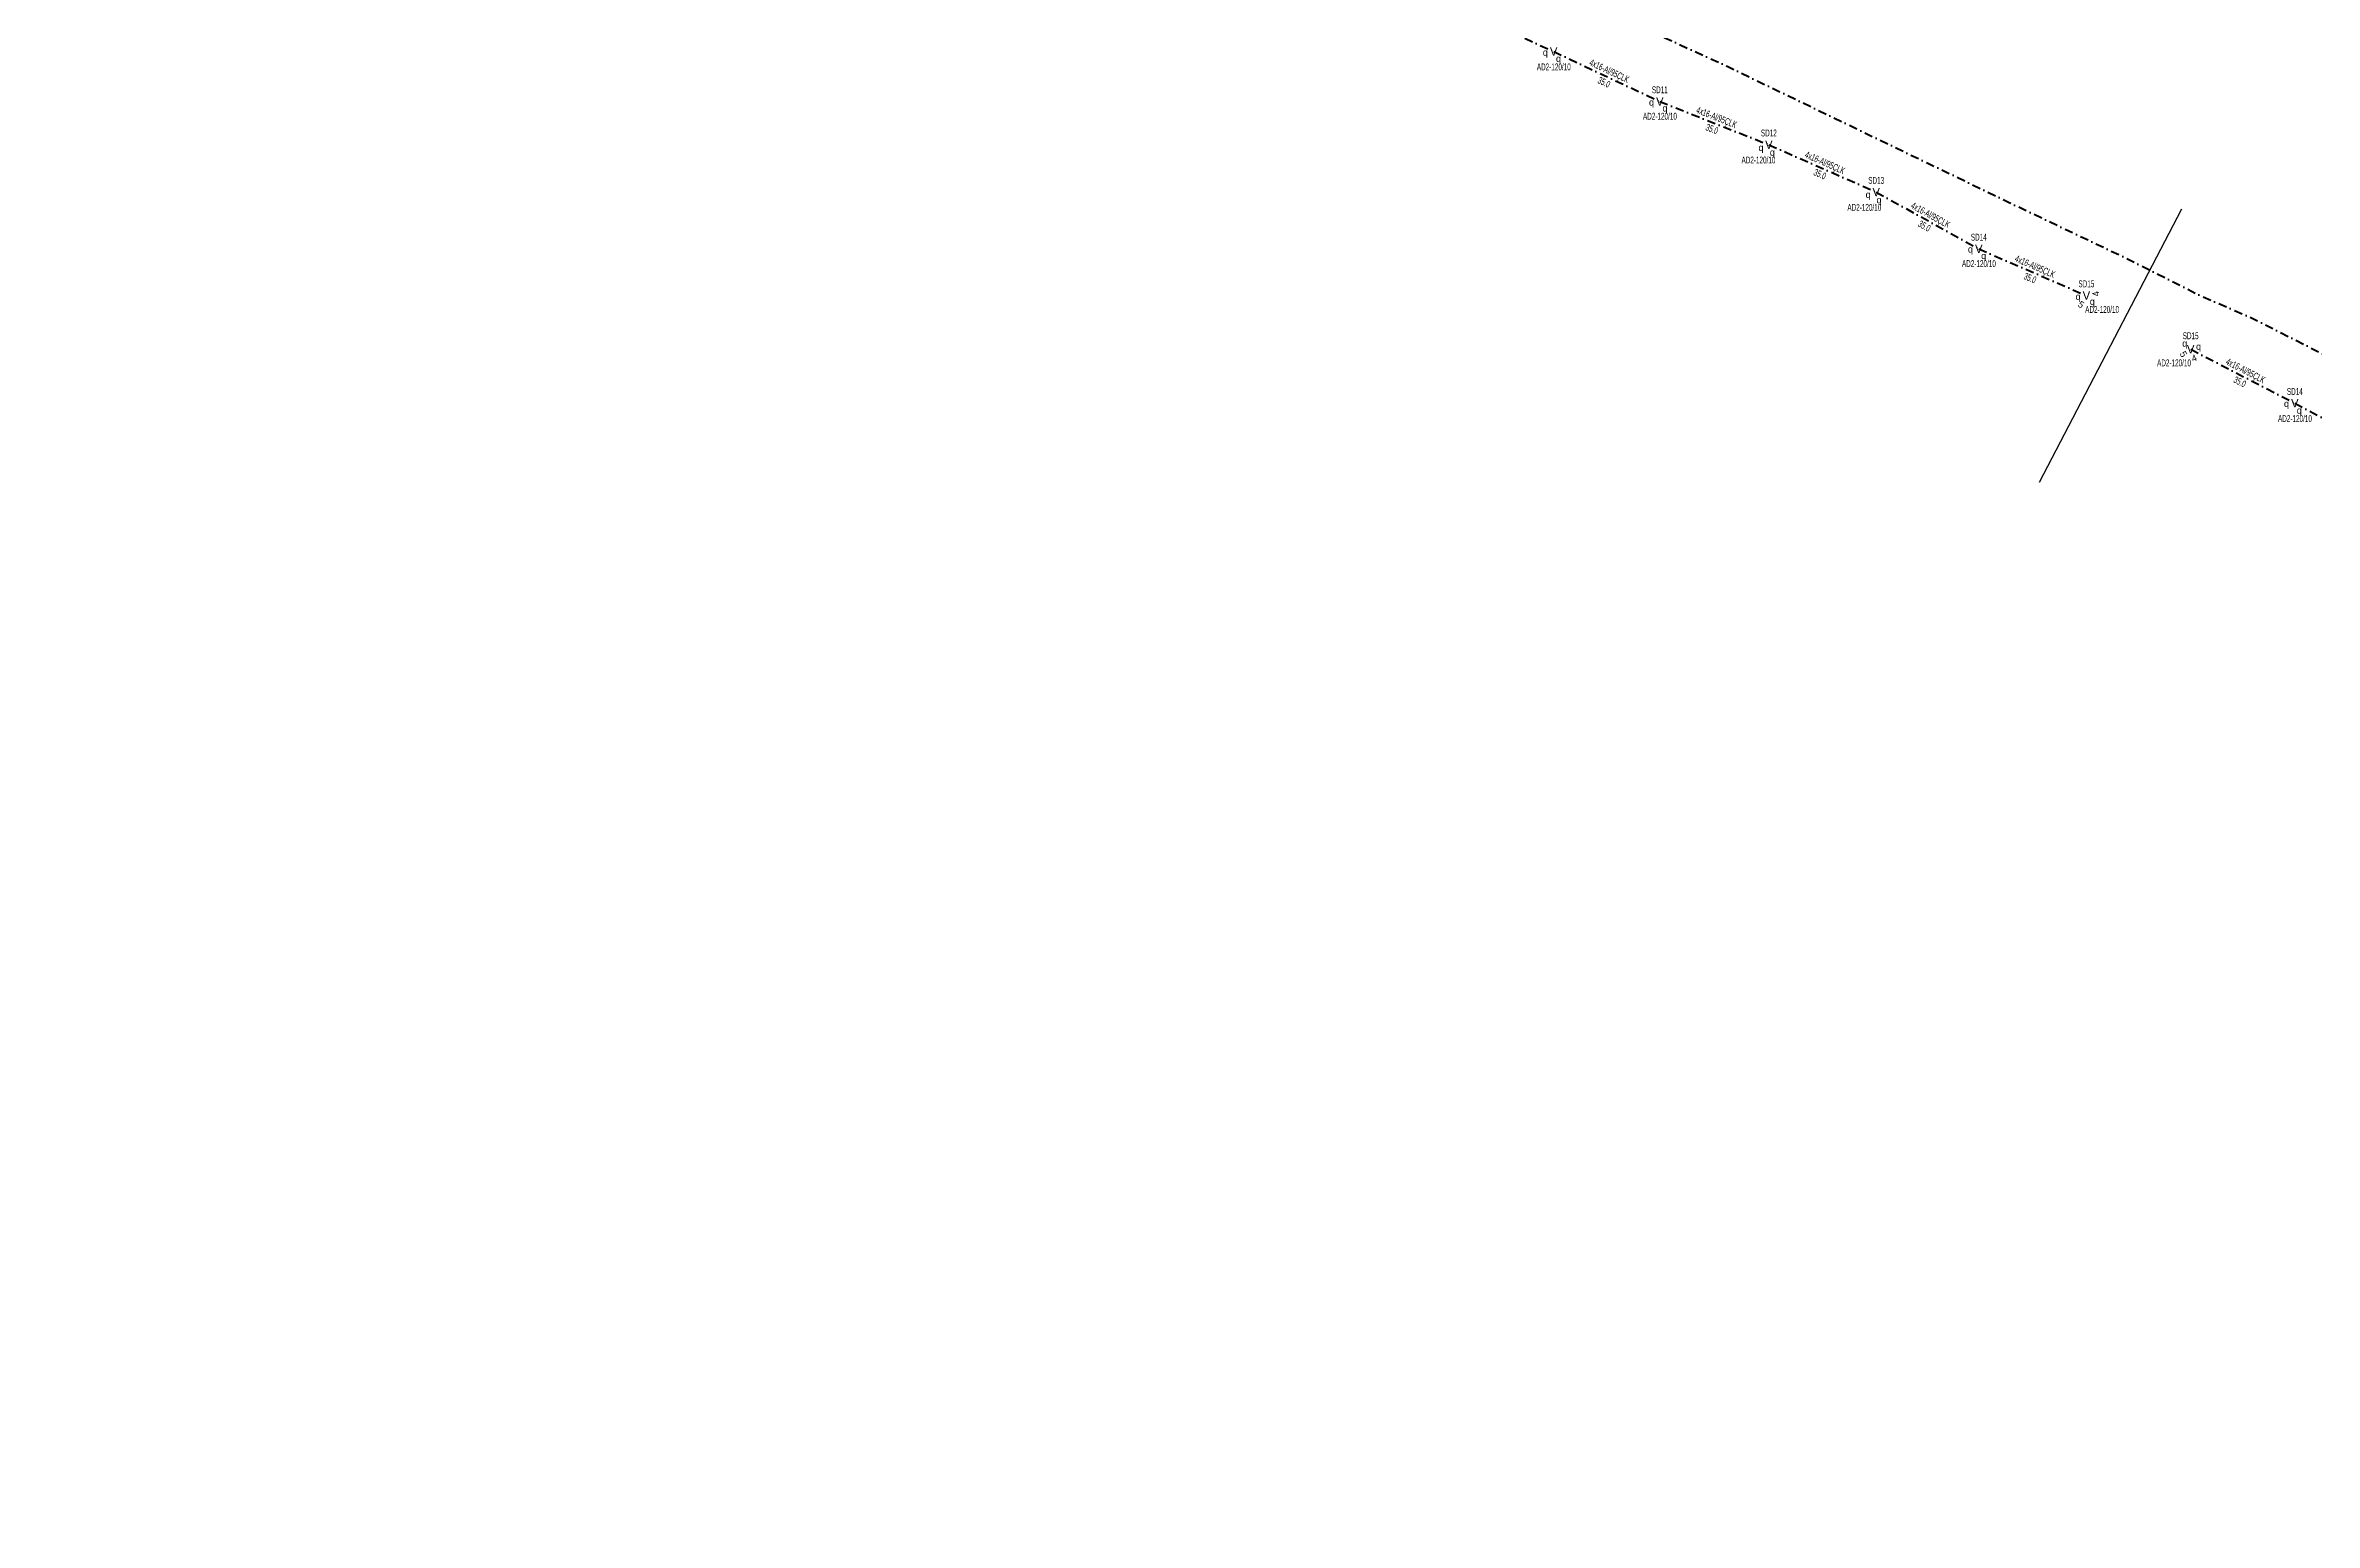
# Model space of a CAD drawing. Header units: millimetres. Extents: x 407682 to 413427, y 4045444 to 4048063.
# Drawn here: x 411888 to 412566, y 4045630 to 4046071 of the extents above; entities that cross this region are included whole.
import ezdxf
from ezdxf.enums import TextEntityAlignment as Align

# ---------------------------------------------------------------- set-up
doc = ezdxf.new("R2010")
doc.units = ezdxf.units.MM
doc.linetypes.add('DASHDOT', pattern=[5, 2.5, -1.25, 0, -1.25])
for name, color, linetype, lineweight in [('DIREK_AYD_YENI', 152, 'Continuous', 25), ('HAT_ABH_YERALTI_YENI', 6, 'DASHDOT', 80), ('HAT_AYD_YERALTI_YENI', 4, 'DASHDOT', 40), ('KULLANICI', 1, 'Continuous', 25)]:
    doc.layers.add(name, color=color, linetype=linetype, lineweight=lineweight)
doc.styles.add('Direk', font='B_CAD')
doc.styles.get("Standard").update_dxf_attribs({"font": 'Arial'})

msp = doc.modelspace()

# ---------------------------------------------------------------- linework, layer by layer
at = {"layer": 'HAT_ABH_YERALTI_YENI', "flags": 128}
msp.add_lwpolyline([(410753.326, 4046568.981), (410756.794587, 4046574.190388), (410759.194921, 4046576.805691), (410761.333084, 4046582.451402), (410748.022523, 4046586.876024), (410727.402429, 4046592.840818), (410708.288158, 4046598.440864), (410697.569476, 4046600.633322), (410694.443194, 4046601.120535), (410688.876202, 4046572.732131), (410677.640261, 4046533.769491), (410670.240834, 4046501.674309), (410659.451083, 4046462.982365), (410645.127088, 4046409.884143), (410634.467538, 4046373.851378), (410629.597188, 4046364.226639), (410626.118367, 4046357.384957), (410647.80302, 4046352.630568), (410691.520208, 4046347.644257), (410844.65227, 4046349.968956), (410983.381804, 4046355.188467), (411130.424131, 4046356.345271), (411266.966072, 4046362.60782), (411386.437353, 4046360.633746), (411454.158409, 4046357.850689), (411533.306257, 4046349.045048), (411615.134034, 4046337.026729), (411655.932088, 4046331.203197), (411722.722163, 4046318.258557), (411778.269236, 4046305.703132), (411831.858552, 4046292.687784), (411884.338171, 4046277.992461), (411938.466812, 4046261.440496), (411979.291282, 4046247.318706), (412011.516935, 4046237.970572), (412024.718616, 4046235.562158), (412042.112723, 4046232.172537), (412064.377283, 4046222.205809), (412094.6675, 4046208.179316), (412146.23504, 4046184.769876), (412200.273243, 4046157.691406), (412252.084376, 4046130.942058), (412288.008893, 4046113.481209), (412306.83909, 4046105.831569), (412328.577395, 4046092.641186), (412390.31836, 4046064.429829), (412426.415965, 4046047.000471), (412474.741859, 4046023.687686), (412509.981327, 4046006.912246), (412531.976273, 4045995.783583), (412546.227248, 4045989.660942), (412586.947549, 4045969.092121), (412622.658527, 4045952.472251), (412669.189191, 4045929.47066), (412726.79917, 4045900.883063), (412772.37988, 4045878.356781), (412814.791432, 4045856.832375), (412845.845378, 4045840.782204), (412896.507043, 4045811.782988), (412925.694972, 4045794.172113), (412988.980926, 4045753.962758), (413032.394035, 4045727.695092), (413073.262878, 4045701.158082), (413124.240103, 4045670.274646), (413159.264991, 4045644.167337), (413171.23213, 4045635.636307), (413178.956838, 4045630.006491), (413206.511169, 4045679.545175), (413199.345, 4045682.156)], dxfattribs=at)
at = {"layer": 'HAT_AYD_YERALTI_YENI', "flags": 128}
for points in [[(412306.799657, 4046083.459905), (412338.575815, 4046068.787625)], [(412338.575815, 4046068.787625), (412370.248934, 4046053.894219)], [(412370.248934, 4046053.894219), (412402.790923, 4046041.009386)], [(412402.790923, 4046041.009386), (412434.813444, 4046026.88288)], [(412434.813444, 4046026.88288), (412465.436339, 4046009.934774)], [(412465.436339, 4046009.934774), (412497.548466, 4045996.013161)], [(412528.667423, 4045979.994093), (412559.747079, 4045963.898908)], [(412559.747079, 4045963.898908), (412590.656375, 4045947.478937)]]:
    msp.add_lwpolyline(points, dxfattribs=at)
at = {"layer": 'KULLANICI', "flags": 128}
msp.add_lwpolyline([(412525.920744, 4046021.822239), (412483.467288, 4045940.214818)], dxfattribs=at)

# ---------------------------------------------------------------- texts
at = {"layer": 'DIREK_AYD_YENI', "width": 0.53}
for s, p in [('AD2-120/10', (412338.613377, 4046064.227749)), ('SD11', (412370.248934, 4046057.394219)), ('AD2-120/10', (412370.286496, 4046049.509343)), ('SD12', (412402.790923, 4046044.509386)), ('AD2-120/10', (412399.68793, 4046036.44951)), ('SD13', (412434.813444, 4046030.38288)), ('AD2-120/10', (412431.283265, 4046022.323004)), ('SD14', (412465.436339, 4046013.434774)), ('AD2-120/10', (412465.473901, 4046005.549899)), ('SD15', (412497.548466, 4045999.513161)), ('AD2-120/10', (412502.238265, 4045991.868366)), ('SD15', (412528.663777, 4045984.029289)), ('AD2-120/10', (412523.698174, 4045975.944355)), ('SD14', (412559.747079, 4045967.398908)), ('AD2-120/10', (412559.784641, 4045959.339032))]:
    msp.add_text(s, height=2.05, dxfattribs=at).set_placement(p, align=Align.MIDDLE_CENTER)
at = {"layer": 'DIREK_AYD_YENI', "color": 4, "style": 'Direk'}
for p in [(412336.085903, 4046068.564582), (412340.005557, 4046066.738127), (412367.760083, 4046053.659689), (412371.78127, 4046051.9202), (412400.439981, 4046040.160367), (412403.83598, 4046038.73961), (412432.422582, 4046026.153593), (412435.678383, 4046024.538587), (412462.9378, 4046009.850651), (412466.893105, 4046007.904383), (412495.064843, 4045995.728792), (412499.316233, 4045994.245394), (412526.899656, 4045981.76186), (412531.016654, 4045980.850459), (412557.249499, 4045963.790229), (412561.076368, 4045961.782916)]:
    msp.add_text('q', height=2, dxfattribs=at).set_placement(p, align=Align.MIDDLE_CENTER)
at = {"layer": 'DIREK_AYD_YENI', "style": 'Direk'}
for p in [(412338.575815, 4046068.787625), (412370.248934, 4046053.894219), (412402.790923, 4046041.009386), (412434.813444, 4046026.88288), (412465.436339, 4046009.934774), (412497.548466, 4045996.013161), (412528.667423, 4045979.994093), (412559.747079, 4045963.898908)]:
    msp.add_text('V', height=2.5, dxfattribs=at).set_placement(p, align=Align.MIDDLE_CENTER)
at = {"layer": 'DIREK_AYD_YENI', "color": 32, "style": 'Direk'}
for s, rotation, p in [('4', 100.8856, (412500.339333, 4045996.523915)), ('5', 325.527945, (412495.971919, 4045993.324468)), ('5', 301.310884, (412526.531523, 4045978.538985)), ('4', 381.236034, (412529.683772, 4045977.369355))]:
    msp.add_text(s, height=2, rotation=rotation, dxfattribs=at).set_placement(p, align=Align.MIDDLE_CENTER)
at = {"layer": 'HAT_AYD_YERALTI_YENI', "lineweight": 30, "width": 0.53}
for rotation, p in [(334.816045, (412354.774071, 4046062.110126)), (338.399166, (412386.832846, 4046048.242108)), (336.195669, (412419.145256, 4046034.723823)), (331.03786, (412450.536489, 4046019.152526)), (336.561756, (412481.830499, 4046003.753834)), (332.621768, (412544.598134, 4045972.701292))]:
    msp.add_text('4x16-Al/95ÇLK', height=2.05, rotation=rotation, dxfattribs=at).set_placement(p, align=Align.CENTER)
for rotation, p in [(334.816045, (412354.050677, 4046060.571717)), (338.399166, (412386.207011, 4046046.661497)), (336.195669, (412418.459111, 4046033.168443)), (331.03786, (412449.713295, 4046017.665128)), (336.561756, (412481.154307, 4046002.194102)), (332.621768, (412543.816368, 4045971.191709))]:
    msp.add_text('35.0', height=2.05, rotation=rotation, dxfattribs=at).set_placement(p, align=Align.TOP_CENTER)

doc.saveas('drawing.dxf')
